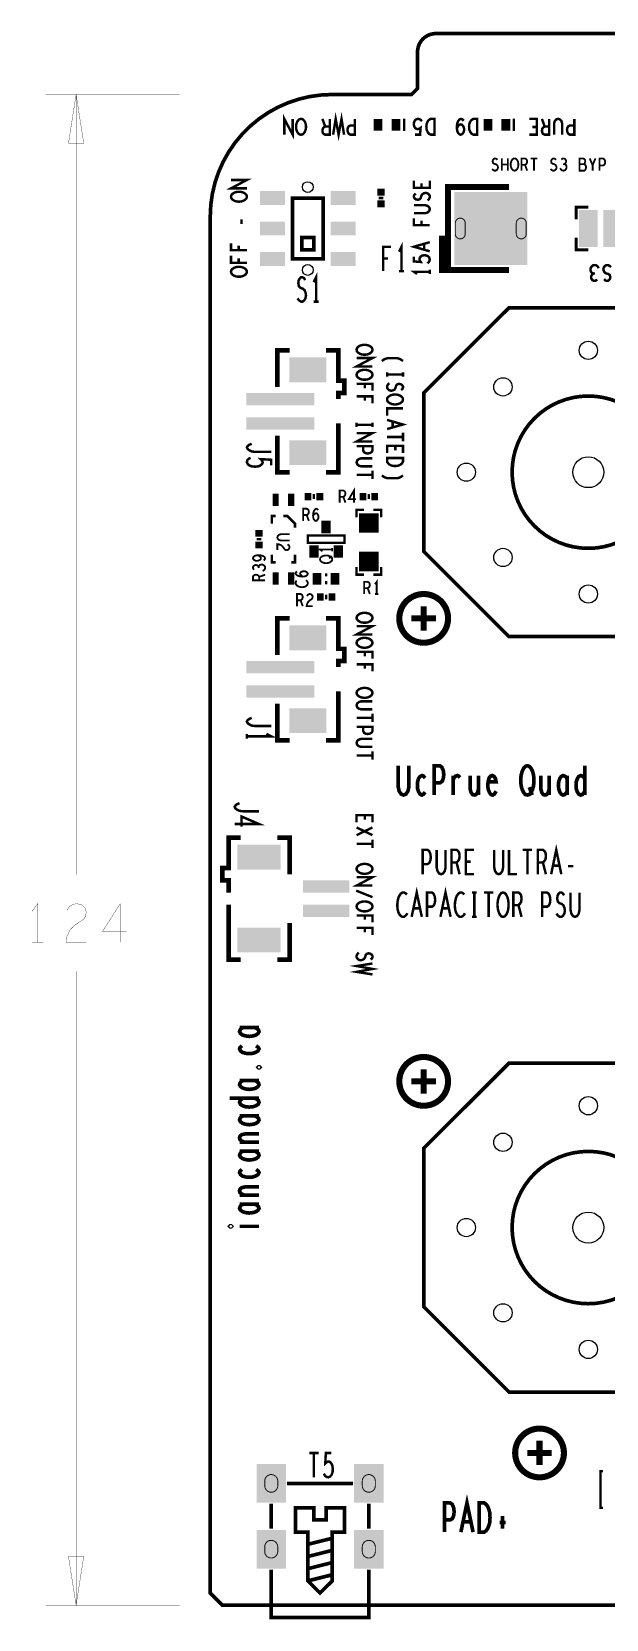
# Model space of a CAD drawing. Extents: x -15 to 124, y -144 to 129.
# Drawn here: x -14.6 to 32.5, y -1.2 to 129.2 of the extents above; entities that cross this region are included whole.
import ezdxf

# ---------------------------------------------------------------- set-up
doc = ezdxf.new("R2010")
doc.units = 0
doc.layers.get('0').update_dxf_attribs({"linetype": 'CONTINUOUS'})
for name, color, linetype in [('BOARD_ART', 7, 'CONTINUOUS'), ('DIMENSION_ART', 5, 'CONTINUOUS'), ('PASTETOP_ART', 6, 'CONTINUOUS'), ('SILK_TOP_ART', 1, 'CONTINUOUS'), ('UCBALANCER-1-4_DRL', 13, 'CONTINUOUS'), ('UCPUREQUAD_ROU', 8, 'CONTINUOUS')]:
    doc.layers.add(name, color=color, linetype=linetype)

# ---------------------------------------------------------------- blocks, each defined once
blk = doc.blocks.new('RECTANGLE_55')
blk.add_solid([(1.778, 1.016), (1.778, -1.016), (-1.778, 1.016), (-1.778, -1.016)])
blk = doc.blocks.new('RECTANGLE_54')
blk.add_solid([(1.2065, 1.5875), (1.2065, -1.5875), (-1.2065, 1.5875), (-1.2065, -1.5875)])
blk = doc.blocks.new('RECTANGLE_41')
blk.add_solid([(1.016, 0.5715), (1.016, -0.5715), (-1.016, 0.5715), (-1.016, -0.5715)])
blk = doc.blocks.new('SQUARE_75')
blk.add_solid([(0.79995, 0.79995), (0.79995, -0.79995), (-0.79995, 0.79995), (-0.79995, -0.79995)])
blk = doc.blocks.new('RECTANGLE_42')
blk.add_solid([(1.905, 0.508), (1.905, -0.508), (-1.905, 0.508), (-1.905, -0.508)])
blk = doc.blocks.new('RECTANGLE_48')
blk.add_solid([(1.524, 1.016), (1.524, -1.016), (-1.524, 1.016), (-1.524, -1.016)])
blk = doc.blocks.new('RECTANGLE_65')
blk.add_solid([(2.794, 0.508), (2.794, -0.508), (-2.794, 0.508), (-2.794, -0.508)])
blk = doc.blocks.new('RECTANGLE_57')
blk.add_solid([(0.762, 1.524), (0.762, -1.524), (-0.762, 1.524), (-0.762, -1.524)])
blk = doc.blocks.new('RECTANGLE_33')
blk.add_solid([(0.254, 0.508), (0.254, -0.508), (-0.254, 0.508), (-0.254, -0.508)])
blk = doc.blocks.new('RECTANGLE_37')
blk.add_solid([(0.381, 0.508), (0.381, -0.508), (-0.381, 0.508), (-0.381, -0.508)])
blk = doc.blocks.new('RECTANGLE_70')
blk.add_solid([(0.3556, 0.4826), (0.3556, -0.4826), (-0.3556, 0.4826), (-0.3556, -0.4826)])
blk = doc.blocks.new('RECTANGLE_73')
blk.add_solid([(0.3048, 0.2794), (0.3048, -0.2794), (-0.3048, 0.2794), (-0.3048, -0.2794)])
blk = doc.blocks.new('RECTANGLE_74')
blk.add_solid([(0.2794, 0.3048), (0.2794, -0.3048), (-0.2794, 0.3048), (-0.2794, -0.3048)])
blk = doc.blocks.new('ROUND_4')
blk.add_circle((0, 0), 0.445)
blk = doc.blocks.new('ROUND_6')
blk.add_circle((0, 0), 0.75)
blk = doc.blocks.new('ROUND_10')
blk.add_circle((0, 0), 1.27)

msp = doc.modelspace()

# ---------------------------------------------------------------- linework, layer by layer
at = {"layer": 'BOARD_ART', "const_width": 0.3}
for points in [[(18.5, 129, 0.4142136), (17, 127.5)], [(10, 124, 0.4142136), (0, 114)]]:
    msp.add_lwpolyline(points, format="xyb", dxfattribs=at)
for points in [[(105.5, 129), (18.5, 129)], [(17, 127.5), (17, 124.5), (16.5, 124), (10, 124)], [(0, 114), (0, 104.25), (0, 99.5)], [(0, 24.75), (0, 28.25), (0, 95.75), (0, 99.5)], [(0, 24.75), (0, 19.75), (0, 1), (1, 0), (123, 0), (124, 1), (124, 19.75), (124, 22.75)]]:
    msp.add_lwpolyline(points, dxfattribs=at)
for points in [[(24.75, 93, 1), (37.25, 93, 1)], [(24.75, 31, 1), (37.25, 31, 1)]]:
    msp.add_lwpolyline(points, format="xyb", close=True, dxfattribs=at)
at = {"layer": 'DIMENSION_ART', "const_width": 0.0254}
for points in [[(-2.5, 124), (-13.5, 124)], [(-10.375, 120), (-11, 124), (-11.625, 120), (-10.375, 120)], [(-11, 59.9687), (-11, 124)], [(-14.1496, 54.4125), (-14.1496, 57.5875), (-14.622, 56.9525)], [(-11.7481, 57.0583), (-11.5118, 57.3758), (-11.2362, 57.5346), (-10.9212, 57.5875), (-10.5276, 57.4817), (-10.2519, 57.2171), (-10.1732, 56.8996), (-10.2126, 56.582), (-10.3701, 56.3175), (-11.1575, 55.7883), (-11.5118, 55.4179), (-11.7481, 54.8886), (-11.8268, 54.4125), (-10.1732, 54.4125)], [(-7.378, 54.4125), (-7.378, 57.5875), (-8.8347, 55.3121), (-6.8661, 55.3121)], [(-14.622, 54.4125), (-13.6772, 54.4125)], [(-11, 52.0313), (-11, 0)], [(-11.625, 4), (-11, 0), (-10.375, 4), (-11.625, 4)], [(-2.5, 0), (-13.5, 0)]]:
    msp.add_lwpolyline(points, dxfattribs=at)
at = {"layer": 'PASTETOP_ART'}
for points in [[(20, 110), (20, 116), (26, 110), (26, 116)], [(20, 116), (20, 116), (26, 116), (20, 116)]]:
    msp.add_solid(points, dxfattribs=at)
at = {"layer": 'SILK_TOP_ART'}
for points, const_width in [([(10.973, 120.7), (10.763, 122), (10.523, 120.7), (10.283, 122), (10.073, 120.7)], 0.2), ([(6.76, 122), (6.76, 120.7), (6.07, 122), (6.07, 120.7)], 0.2), ([(7.442, 122), (7.562, 121.9783), (7.667, 121.8917), (7.757, 121.7617), (7.817, 121.61), (7.847, 121.4367), (7.847, 121.2633), (7.817, 121.09), (7.757, 120.9383), (7.667, 120.8083), (7.562, 120.7217), (7.442, 120.7), (7.322, 120.7217), (7.217, 120.8083), (7.127, 120.9383), (7.067, 121.09), (7.037, 121.2633), (7.037, 121.4367), (7.067, 121.61), (7.127, 121.7617), (7.217, 121.8917), (7.322, 121.9783), (7.442, 122)], 0.2), ([(9.796, 122), (9.796, 120.7), (9.421, 120.7), (9.301, 120.765), (9.226, 120.8517), (9.196, 121.025), (9.226, 121.1983), (9.316, 121.3067), (9.421, 121.3717), (9.796, 121.3717)], 0.2), ([(9.421, 121.3717), (9.196, 122)], 0.2), ([(11.85, 122), (11.85, 120.7), (11.49, 120.7), (11.37, 120.765), (11.28, 120.9167), (11.25, 121.09), (11.28, 121.2633), (11.355, 121.3933), (11.49, 121.4584), (11.85, 121.4584)], 0.2), ([(15.897, 122.008), (15.897, 120.992)], 0.2032), ([(17.353, 121.805), (17.263, 121.9134), (17.158, 121.9783), (17.023, 122), (16.888, 121.9567), (16.783, 121.87), (16.708, 121.7184), (16.693, 121.545), (16.723, 121.3717), (16.798, 121.2633), (16.903, 121.1767), (17.008, 121.155), (17.113, 121.1767), (17.248, 121.2633), (17.203, 120.7), (16.798, 120.7)], 0.2), ([(18.38, 122), (18.38, 120.7), (18.08, 120.7), (17.96, 120.765), (17.87, 120.8517), (17.795, 120.9816), (17.735, 121.1334), (17.72, 121.35), (17.735, 121.5667), (17.795, 121.7184), (17.87, 121.8484), (17.96, 121.935), (18.08, 122), (18.38, 122)], 0.2), ([(20.778, 121.8484), (20.673, 121.9567), (20.553, 122), (20.433, 121.9567), (20.328, 121.8267), (20.253, 121.6317), (20.223, 121.4367), (20.223, 121.1983), (20.253, 121.0033), (20.328, 120.83), (20.418, 120.7433), (20.523, 120.7), (20.643, 120.7433), (20.733, 120.83), (20.793, 120.96), (20.823, 121.1334), (20.793, 121.285), (20.718, 121.4367), (20.628, 121.5234), (20.523, 121.545), (20.403, 121.5017), (20.313, 121.3933), (20.223, 121.1983)], 0.2), ([(21.88, 122), (21.88, 120.7), (21.58, 120.7), (21.46, 120.765), (21.37, 120.8517), (21.295, 120.9816), (21.235, 121.1334), (21.22, 121.35), (21.235, 121.5667), (21.295, 121.7184), (21.37, 121.8484), (21.46, 121.935), (21.58, 122), (21.88, 122)], 0.2), ([(24.897, 122.008), (24.897, 120.992)], 0.2032), ([(26.169, 122), (26.769, 122), (26.769, 120.7), (26.169, 120.7)], 0.2), ([(26.409, 121.3283), (26.769, 121.3283)], 0.2), ([(27.796, 122), (27.796, 120.7), (27.421, 120.7), (27.301, 120.765), (27.226, 120.8517), (27.196, 121.025), (27.226, 121.1983), (27.316, 121.3067), (27.421, 121.3717), (27.796, 121.3717)], 0.2), ([(27.421, 121.3717), (27.196, 122)], 0.2), ([(28.853, 120.7), (28.853, 121.6317), (28.793, 121.8267), (28.673, 121.9567), (28.523, 122), (28.373, 121.9567), (28.253, 121.8267), (28.193, 121.6317), (28.193, 120.7)], 0.2), ([(29.85, 122), (29.85, 120.7), (29.49, 120.7), (29.37, 120.765), (29.28, 120.9167), (29.25, 121.09), (29.28, 121.2633), (29.355, 121.3933), (29.49, 121.4584), (29.85, 121.4584)], 0.2), ([(23.105, 117.8833), (23.1983, 117.8), (23.3033, 117.75), (23.3967, 117.75), (23.49, 117.8), (23.56, 117.8833), (23.595, 118), (23.5717, 118.1166), (23.5133, 118.2167), (23.4083, 118.2833), (23.2683, 118.3167), (23.1867, 118.3833), (23.1517, 118.5), (23.175, 118.6167), (23.2333, 118.7), (23.315, 118.75), (23.3967, 118.75), (23.4783, 118.7167), (23.5483, 118.6333)], 0.15), ([(23.905, 117.75), (23.905, 118.75)], 0.15), ([(24.395, 118.75), (24.395, 117.75)], 0.15), ([(24.95, 117.75), (24.8567, 117.7667), (24.775, 117.8333), (24.705, 117.9333), (24.6583, 118.05), (24.635, 118.1833), (24.635, 118.3167), (24.6583, 118.45), (24.705, 118.5667), (24.775, 118.6667), (24.8567, 118.7333), (24.95, 118.75), (25.0433, 118.7333), (25.125, 118.6667), (25.195, 118.5667), (25.2417, 118.45), (25.265, 118.3167), (25.265, 118.1833), (25.2417, 118.05), (25.195, 117.9333), (25.125, 117.8333), (25.0433, 117.7667), (24.95, 117.75)], 0.15), ([(25.5167, 117.75), (25.5167, 118.75), (25.8083, 118.75), (25.9017, 118.7), (25.96, 118.6333), (25.9833, 118.5), (25.96, 118.3667), (25.89, 118.2833), (25.8083, 118.2333), (25.5167, 118.2333)], 0.15), ([(26.2817, 118.75), (26.8183, 118.75)], 0.15), ([(26.55, 118.75), (26.55, 117.75)], 0.15), ([(27.905, 117.8833), (27.9983, 117.8), (28.1033, 117.75), (28.1967, 117.75), (28.29, 117.8), (28.36, 117.8833), (28.395, 118), (28.3717, 118.1166), (28.3133, 118.2167), (28.2083, 118.2833), (28.0683, 118.3167), (27.9867, 118.3833), (27.9517, 118.5), (27.975, 118.6167), (28.0333, 118.7), (28.115, 118.75), (28.1967, 118.75), (28.2783, 118.7167), (28.3483, 118.6333)], 0.15), ([(29.0317, 118.2833), (29.1017, 118.3333), (29.16, 118.4166), (29.1833, 118.5167), (29.16, 118.6167), (29.1017, 118.7), (28.9967, 118.75), (28.8917, 118.7333), (28.7867, 118.6667)], 0.15), ([(30.6433, 118.2833), (30.69, 118.3333), (30.725, 118.4166), (30.7483, 118.5333), (30.725, 118.6333), (30.6783, 118.7), (30.5967, 118.75), (30.2817, 118.75), (30.2817, 117.75), (30.6667, 117.75), (30.7483, 117.8167), (30.795, 117.9167), (30.8183, 118.0333), (30.795, 118.15), (30.725, 118.25), (30.6433, 118.2833), (30.2817, 118.2833)], 0.15), ([(31.35, 117.75), (31.35, 118.2), (31.1167, 118.75)], 0.15), ([(31.5833, 118.75), (31.35, 118.2)], 0.15), ([(31.9167, 117.75), (31.9167, 118.75), (32.1967, 118.75), (32.29, 118.7), (32.36, 118.5833), (32.3833, 118.45), (32.36, 118.3167), (32.3017, 118.2167), (32.1967, 118.1666), (31.9167, 118.1666)], 0.15), ([(24.395, 118.25), (23.905, 118.25)], 0.15), ([(25.8083, 118.2333), (25.9833, 117.75)], 0.15), ([(28.6933, 117.95), (28.7633, 117.8333), (28.8567, 117.7667), (28.9617, 117.75), (29.055, 117.7667), (29.1483, 117.85), (29.2067, 117.95), (29.2183, 118.05), (29.195, 118.1666), (29.1133, 118.25), (29.0317, 118.2833), (28.9267, 118.2833)], 0.15), ([(3, 116.294), (1.7, 116.294), (3, 116.984), (1.7, 116.984)], 0.2), ([(3, 115.612), (2.9783, 115.492), (2.8917, 115.387), (2.7617, 115.297), (2.61, 115.237), (2.4367, 115.207), (2.2633, 115.207), (2.09, 115.237), (1.9383, 115.297), (1.8083, 115.387), (1.7217, 115.492), (1.7, 115.612), (1.7217, 115.732), (1.8083, 115.837), (1.9383, 115.927), (2.09, 115.987), (2.2633, 116.017), (2.4367, 116.017), (2.61, 115.987), (2.7617, 115.927), (2.8917, 115.837), (2.9783, 115.732), (3, 115.612)], 0.2), ([(18, 116.939), (18, 116.339), (16.7, 116.339), (16.7, 116.939)], 0.2), ([(17.8267, 115.297), (17.935, 115.417), (18, 115.552), (18, 115.672), (17.935, 115.792), (17.8267, 115.882), (17.675, 115.927), (17.5234, 115.897), (17.3933, 115.822), (17.3067, 115.687), (17.2633, 115.507), (17.1767, 115.402), (17.025, 115.357), (16.8733, 115.387), (16.765, 115.462), (16.7, 115.567), (16.7, 115.672), (16.7433, 115.777), (16.8517, 115.867)], 0.2), ([(17.3283, 116.699), (17.3283, 116.339)], 0.2), ([(24.5, 109.6), (19.5, 109.6), (19.5, 116.4), (24.5, 116.4)], 0.5), ([(9.25, 110.5), (9.25, 115.5), (6.75, 115.5), (6.75, 110.5), (9.25, 110.5)], 0.3), ([(13.8, 115.5), (14.2, 115.5)], 0.2032), ([(16.7, 114.255), (17.6317, 114.255), (17.8267, 114.315), (17.9567, 114.435), (18, 114.585), (17.9567, 114.735), (17.8267, 114.855), (17.6317, 114.915), (16.7, 114.915)], 0.2), ([(31, 114.75), (30, 114.75), (30, 113.75)], 0.254), ([(2.5667, 113.363), (2.5667, 113.753)], 0.2), ([(18, 113.273), (16.7, 113.273), (16.7, 113.843)], 0.2), ([(17.3283, 113.633), (17.3283, 113.273)], 0.2), ([(8.5, 111.25), (7.5, 111.25), (7.5, 112.25), (8.5, 112.25), (8.5, 111.25)], 0.3), ([(19.5, 109.6), (19, 109.6), (19, 112.15), (19.5, 112.15)], 0.5), ([(30, 112.25), (30, 111.25), (31, 111.25)], 0.254), ([(3, 111.219), (1.7, 111.219), (1.7, 111.789)], 0.2), ([(3, 110.192), (1.7, 110.192), (1.7, 110.762)], 0.2), ([(2.3283, 111.579), (2.3283, 111.219)], 0.2), ([(14.1833, 109.5), (14.1833, 111.5), (14.8167, 111.5)], 0.2032), ([(15.68, 109.5), (15.68, 111.5), (15.48, 111.1)], 0.2032), ([(18, 111.129), (16.7, 111.504), (18, 111.879)], 0.2), ([(17.805, 110.147), (17.9134, 110.237), (17.9783, 110.342), (18, 110.477), (17.9567, 110.612), (17.87, 110.717), (17.7184, 110.792), (17.545, 110.807), (17.3717, 110.777), (17.2633, 110.702), (17.1767, 110.597), (17.155, 110.492), (17.1767, 110.387), (17.2633, 110.252), (16.7, 110.297), (16.7, 110.702)], 0.2), ([(17.545, 111.744), (17.545, 111.264)], 0.2), ([(3, 109.45), (2.9783, 109.33), (2.8917, 109.225), (2.7617, 109.135), (2.61, 109.075), (2.4367, 109.045), (2.2633, 109.045), (2.09, 109.075), (1.9383, 109.135), (1.8083, 109.225), (1.7217, 109.33), (1.7, 109.45), (1.7217, 109.57), (1.8083, 109.675), (1.9383, 109.765), (2.09, 109.825), (2.2633, 109.855), (2.4367, 109.855), (2.61, 109.825), (2.7617, 109.765), (2.8917, 109.675), (2.9783, 109.57), (3, 109.45)], 0.2), ([(2.3283, 110.552), (2.3283, 110.192)], 0.2), ([(14.5833, 110.5334), (14.1833, 110.5334)], 0.2032), ([(15.48, 109.5), (15.88, 109.5)], 0.2032), ([(18, 109.45), (16.7, 109.45), (16.96, 109.27)], 0.2), ([(18, 109.27), (18, 109.63)], 0.2), ([(31.853, 109.74), (31.763, 109.8917), (31.643, 109.9783), (31.508, 110), (31.388, 109.9783), (31.268, 109.87), (31.193, 109.74), (31.178, 109.61), (31.208, 109.4584), (31.313, 109.35), (31.418, 109.3067), (31.553, 109.3067)], 0.2), ([(32.865, 109.8267), (32.745, 109.935), (32.61, 110), (32.49, 110), (32.37, 109.935), (32.28, 109.8267), (32.235, 109.675), (32.265, 109.5234), (32.34, 109.3933), (32.475, 109.3067), (32.655, 109.2633), (32.76, 109.1767), (32.805, 109.025), (32.775, 108.8733), (32.7, 108.765), (32.595, 108.7), (32.49, 108.7), (32.385, 108.7433), (32.295, 108.8517)], 0.2), ([(7.15, 107.2666), (7.2833, 107.1), (7.4333, 107), (7.5667, 107), (7.7, 107.1), (7.8, 107.2666), (7.85, 107.5), (7.8167, 107.7333), (7.7333, 107.9333), (7.5833, 108.0667), (7.3833, 108.1333), (7.2667, 108.2666), (7.2167, 108.5), (7.25, 108.7333), (7.3333, 108.9), (7.45, 109), (7.5667, 109), (7.6833, 108.9333), (7.7833, 108.7667)], 0.2032), ([(8.68, 107), (8.68, 109), (8.48, 108.6)], 0.2032), ([(31.418, 109.3067), (31.328, 109.2417), (31.253, 109.1334), (31.223, 109.0033), (31.253, 108.8733), (31.328, 108.765), (31.463, 108.7), (31.598, 108.7217), (31.733, 108.8083)], 0.2), ([(8.48, 107), (8.88, 107)], 0.2032), ([(31, 106.5), (37.5, 106.5), (44.5, 99.5), (44.5, 86.5), (37.5, 79.5), (24.5, 79.5), (17.5, 86.5), (17.5, 99.5), (24.5, 106.5), (31, 106.5)], 0.3), ([(6.5, 103), (5.5, 103), (5.5, 100)], 0.381), ([(9.5, 103), (10.5, 103), (10.5, 100.5), (11, 100.5), (11, 99.5), (10.5, 99.5), (10.5, 99)], 0.381), ([(12, 103.05), (12.0217, 103.17), (12.1083, 103.275), (12.2383, 103.365), (12.39, 103.425), (12.5633, 103.455), (12.7367, 103.455), (12.91, 103.425), (13.0617, 103.365), (13.1917, 103.275), (13.2783, 103.17), (13.3, 103.05), (13.2783, 102.93), (13.1917, 102.825), (13.0617, 102.735), (12.91, 102.675), (12.7367, 102.645), (12.5633, 102.645), (12.39, 102.675), (12.2383, 102.735), (12.1083, 102.825), (12.0217, 102.93), (12, 103.05)], 0.2), ([(12, 102.368), (13.3, 102.368), (12, 101.678), (13.3, 101.678)], 0.2), ([(14.0667, 102.125), (14.2833, 102.275), (14.5, 102.35), (15.3666, 102.35), (15.5833, 102.275), (15.8, 102.125)], 0.2), ([(12, 100.996), (12.0217, 101.116), (12.1083, 101.221), (12.2383, 101.311), (12.39, 101.371), (12.5633, 101.401), (12.7367, 101.401), (12.91, 101.371), (13.0617, 101.311), (13.1917, 101.221), (13.2783, 101.116), (13.3, 100.996), (13.2783, 100.876), (13.1917, 100.771), (13.0617, 100.681), (12.91, 100.621), (12.7367, 100.591), (12.5633, 100.591), (12.39, 100.621), (12.2383, 100.681), (12.1083, 100.771), (12.0217, 100.876), (12, 100.996)], 0.2), ([(12, 100.254), (13.3, 100.254), (13.3, 99.684)], 0.2), ([(12.6717, 99.894), (12.6717, 100.254)], 0.2), ([(14.5, 101.203), (14.5, 100.843)], 0.2), ([(15.8, 101.023), (14.5, 101.023)], 0.2), ([(14.6733, 100.311), (14.565, 100.191), (14.5, 100.056), (14.5, 99.936), (14.565, 99.816), (14.6733, 99.726), (14.825, 99.681), (14.9766, 99.711), (15.1067, 99.786), (15.1933, 99.921), (15.2367, 100.101), (15.3233, 100.206), (15.475, 100.251), (15.6267, 100.221), (15.735, 100.146), (15.8, 100.041), (15.8, 99.936), (15.7567, 99.831), (15.6483, 99.741)], 0.2), ([(15.8, 101.203), (15.8, 100.843)], 0.2), ([(12, 99.227), (13.3, 99.227), (13.3, 98.657)], 0.2), ([(12.6717, 98.867), (12.6717, 99.227)], 0.2), ([(14.5, 98.969), (14.5217, 99.089), (14.6083, 99.194), (14.7383, 99.284), (14.89, 99.344), (15.0633, 99.374), (15.2367, 99.374), (15.41, 99.344), (15.5617, 99.284), (15.6917, 99.194), (15.7783, 99.089), (15.8, 98.969), (15.7783, 98.849), (15.6917, 98.744), (15.5617, 98.654), (15.41, 98.594), (15.2367, 98.564), (15.0633, 98.564), (14.89, 98.594), (14.7383, 98.654), (14.6083, 98.744), (14.5217, 98.849), (14.5, 98.969)], 0.2), ([(15.8, 98.242), (14.5, 98.242), (14.5, 97.642)], 0.2), ([(9.5, 93), (10.5, 93), (10.5, 97)], 0.381), ([(12, 97.068), (12, 96.708)], 0.2), ([(13.3, 96.888), (12, 96.888)], 0.2), ([(13.3, 97.068), (13.3, 96.708)], 0.2), ([(14.5, 97.29), (15.8, 96.915), (14.5, 96.54)], 0.2), ([(14.955, 96.675), (14.955, 97.155)], 0.2), ([(3.4, 95.3333), (3.2, 95.25), (3.0667, 95.15), (3, 95.0333), (3.0667, 94.9), (3.2, 94.8), (3.4, 94.7), (3.6666, 94.6667), (5, 94.6667)], 0.2032), ([(5.5, 96), (5.5, 93), (6.5, 93)], 0.381), ([(12, 96.206), (13.3, 96.206), (12, 95.516), (13.3, 95.516)], 0.2), ([(12, 95.134), (13.3, 95.134), (13.3, 94.774), (13.235, 94.654), (13.0833, 94.564), (12.91, 94.534), (12.7367, 94.564), (12.6067, 94.639), (12.5416, 94.774), (12.5416, 95.134)], 0.2), ([(15.8, 95.888), (14.5, 95.888)], 0.2), ([(14.5, 94.561), (14.5, 95.161), (15.8, 95.161), (15.8, 94.561)], 0.2), ([(15.1717, 94.801), (15.1717, 95.161)], 0.2), ([(15.8, 96.233), (15.8, 95.543)], 0.2), ([(3.2999, 94.1867), (3.1333, 94.0867), (3.0333, 93.97), (3, 93.82), (3.0667, 93.67), (3.2, 93.5533), (3.4333, 93.47), (3.7, 93.4533), (3.9666, 93.4867), (4.1333, 93.57), (4.2666, 93.6867), (4.3, 93.8033), (4.2666, 93.92), (4.1333, 94.07), (5, 94.02), (5, 93.57)], 0.2032), ([(13.3, 94.137), (12.3683, 94.137), (12.1733, 94.077), (12.0433, 93.957), (12, 93.807), (12.0433, 93.657), (12.1733, 93.537), (12.3683, 93.477), (13.3, 93.477)], 0.2), ([(14.5, 94.164), (15.8, 94.164), (15.8, 93.864), (15.735, 93.744), (15.6483, 93.654), (15.5184, 93.579), (15.3666, 93.519), (15.15, 93.504), (14.9333, 93.519), (14.7816, 93.579), (14.6516, 93.654), (14.565, 93.744), (14.5, 93.864), (14.5, 94.164)], 0.2), ([(13.3, 92.78), (12, 92.78)], 0.2), ([(13.3, 93.125), (13.3, 92.435)], 0.2), ([(14.0667, 92.732), (14.2833, 92.582), (14.5, 92.507), (15.3666, 92.507), (15.5833, 92.582), (15.8, 92.732)], 0.2), ([(8.5, 90.8), (8.5, 91.2)], 0.2032), ([(10.6167, 90.5), (10.6167, 91.5), (10.9083, 91.5), (11.0017, 91.45), (11.06, 91.3833), (11.0833, 91.25), (11.06, 91.1167), (10.99, 91.0333), (10.9083, 90.9833), (10.6167, 90.9833)], 0.15), ([(11.79, 90.5), (11.79, 91.5), (11.3583, 90.7833), (11.9417, 90.7833)], 0.15), ([(13, 91.2), (13, 90.8)], 0.2032), ([(7.6167, 89), (7.6167, 90), (7.9083, 90), (8.0017, 89.95), (8.06, 89.8833), (8.0833, 89.75), (8.06, 89.6167), (7.99, 89.5333), (7.9083, 89.4833), (7.6167, 89.4833)], 0.15), ([(8.4283, 89.4166), (8.51, 89.5333), (8.58, 89.6), (8.6733, 89.6333), (8.755, 89.6), (8.8133, 89.5333), (8.86, 89.4333), (8.8717, 89.3167), (8.86, 89.2167), (8.8133, 89.1166), (8.7433, 89.0333), (8.6617, 89), (8.5683, 89.0333), (8.4867, 89.1333), (8.44, 89.2833), (8.4283, 89.45), (8.4517, 89.6666), (8.4867, 89.7833), (8.545, 89.9), (8.6267, 89.9833), (8.7083, 90), (8.79, 89.9667), (8.8483, 89.8833)], 0.15), ([(10.9083, 90.9833), (11.0833, 90.5)], 0.15), ([(11.984, 89.282), (11.984, 89.917), (12.619, 89.917)], 0.2032), ([(13.381, 89.917), (14.016, 89.917), (14.016, 89.282)], 0.2032), ([(5.0475, 88.77), (5.0475, 89.405), (5.365, 89.405)], 0.2032), ([(6, 89.405), (6.3175, 89.405), (6.9525, 88.77), (6.9525, 88.4525)], 0.2032), ([(7.9083, 89.4833), (8.0833, 89)], 0.15), ([(3.8, 87.5), (4.2, 87.5)], 0.2032), ([(6.5, 87.9067), (5.7833, 87.9067), (5.6333, 87.86), (5.5333, 87.7667), (5.5, 87.65), (5.5333, 87.5333), (5.6333, 87.44), (5.7833, 87.3933), (6.5, 87.3933)], 0.15), ([(8, 87.2), (11, 87.2), (11, 87.8), (8, 87.8), (8, 87.2)], 0.2), ([(4.3834, 85.7517), (4.4667, 85.8333), (4.5, 85.9267), (4.4667, 86.02), (4.3667, 86.1017), (4.2167, 86.16), (4.0667, 86.1833), (3.8833, 86.1833), (3.7333, 86.16), (3.6, 86.1017), (3.5333, 86.0317), (3.5, 85.95), (3.5333, 85.8567), (3.6, 85.7867), (3.7, 85.74), (3.8334, 85.7167), (3.95, 85.74), (4.0667, 85.7983), (4.1334, 85.8683), (4.15, 85.95), (4.1167, 86.0433), (4.0333, 86.1133), (3.8833, 86.1833)], 0.15), ([(5.365, 85.595), (5.0475, 85.595), (5.0475, 86.23)], 0.2032), ([(6.3333, 87.0717), (6.4333, 87.0017), (6.4833, 86.92), (6.5, 86.8267), (6.4667, 86.71), (6.3833, 86.6283), (6.2833, 86.605), (6.1833, 86.6167), (6.1, 86.6633), (5.9333, 86.8967), (5.8167, 87.0017), (5.65, 87.0717), (5.5, 87.095), (5.5, 86.605)], 0.15), ([(6.9525, 86.23), (6.9525, 85.595), (6.635, 85.595)], 0.2032), ([(10, 86.65), (9, 86.65), (9.2, 86.51)], 0.15), ([(10, 85.85), (9.9833, 85.7567), (9.9167, 85.675), (9.8167, 85.605), (9.7, 85.5583), (9.5667, 85.535), (9.4333, 85.535), (9.3, 85.5583), (9.1833, 85.605), (9.0833, 85.675), (9.0167, 85.7567), (9, 85.85), (9.0167, 85.9433), (9.0833, 86.025), (9.1833, 86.095), (9.3, 86.1417), (9.4333, 86.165), (9.5667, 86.165), (9.7, 86.1417), (9.8167, 86.095), (9.9167, 86.025), (9.9833, 85.9433), (10, 85.85)], 0.15), ([(9.7333, 85.9433), (10, 86.0833)], 0.15), ([(10, 86.51), (10, 86.79)], 0.15), ([(3.9667, 85.2317), (3.9167, 85.3017), (3.8334, 85.36), (3.7333, 85.3833), (3.6333, 85.36), (3.55, 85.3017), (3.5, 85.1967), (3.5167, 85.0917), (3.5833, 84.9867)], 0.15), ([(4.3, 84.8933), (4.4167, 84.9633), (4.4833, 85.0567), (4.5, 85.1617), (4.4833, 85.255), (4.4, 85.3483), (4.3, 85.4067), (4.2, 85.4183), (4.0834, 85.395), (4, 85.3133), (3.9667, 85.2317), (3.9667, 85.1267)], 0.15), ([(7.5834, 84.4283), (7.4667, 84.51), (7.4, 84.58), (7.3667, 84.6733), (7.4, 84.755), (7.4667, 84.8133), (7.5667, 84.86), (7.6833, 84.8717), (7.7833, 84.86), (7.8834, 84.8133), (7.9667, 84.7433), (8, 84.6617), (7.9667, 84.5683), (7.8667, 84.4867), (7.7167, 84.44), (7.55, 84.4283), (7.3334, 84.4517), (7.2167, 84.4867), (7.1, 84.545), (7.0167, 84.6267), (7, 84.7083), (7.0333, 84.79), (7.1167, 84.8483)], 0.15), ([(9.5, 84.6945), (9.5, 84.4405)], 0.2032), ([(12.619, 84.583), (11.984, 84.583), (11.984, 85.218)], 0.2032), ([(14.016, 85.218), (14.016, 84.583), (13.381, 84.583)], 0.2032), ([(4.5, 84.1167), (3.5, 84.1167), (3.5, 84.4083), (3.55, 84.5017), (3.6167, 84.56), (3.75, 84.5833), (3.8833, 84.56), (3.9667, 84.49), (4.0167, 84.4083), (4.0167, 84.1167)], 0.15), ([(4.0167, 84.4083), (4.5, 84.5833)], 0.15), ([(7.0833, 84.1067), (7.0333, 84.0367), (7, 83.955), (7, 83.8617), (7.05, 83.7567), (7.1333, 83.675), (7.2333, 83.6167), (7.4, 83.57), (7.55, 83.5583), (7.7, 83.5817), (7.8, 83.6167), (7.9, 83.6867), (7.9667, 83.7683), (8, 83.85), (8, 83.9317), (7.9667, 84.0133), (7.9167, 84.0833), (7.85, 84.1417)], 0.15), ([(9.5, 84.0595), (9.5, 83.8055)], 0.2032), ([(12.6167, 83), (12.6167, 84), (12.9083, 84), (13.0017, 83.95), (13.06, 83.8833), (13.0833, 83.75), (13.06, 83.6167), (12.99, 83.5333), (12.9083, 83.4833), (12.6167, 83.4833)], 0.15), ([(12.9083, 83.4833), (13.0833, 83)], 0.15), ([(13.65, 83), (13.65, 84), (13.51, 83.8)], 0.15), ([(7.1167, 82), (7.1167, 83), (7.4083, 83), (7.5017, 82.95), (7.56, 82.8833), (7.5833, 82.75), (7.56, 82.6167), (7.49, 82.5333), (7.4083, 82.4833), (7.1167, 82.4833)], 0.15), ([(7.4083, 82.4833), (7.5833, 82)], 0.15), ([(7.9283, 82.8333), (7.9983, 82.9333), (8.08, 82.9833), (8.1733, 83), (8.29, 82.9667), (8.3717, 82.8833), (8.395, 82.7833), (8.3833, 82.6833), (8.3367, 82.6), (8.1033, 82.4333), (7.9983, 82.3167), (7.9283, 82.15), (7.905, 82), (8.395, 82)], 0.15), ([(9.5, 82.55), (9.5, 82.95)], 0.2032), ([(13.51, 83), (13.79, 83)], 0.15), ([(17.5, 82), (17.5, 80)], 0.5), ([(6.5, 81), (5.5, 81), (5.5, 78)], 0.381), ([(9.5, 81), (10.5, 81), (10.5, 78.5), (11, 78.5), (11, 77.5), (10.5, 77.5), (10.5, 77)], 0.381), ([(12, 81.05), (12.0217, 81.17), (12.1083, 81.275), (12.2383, 81.365), (12.39, 81.425), (12.5633, 81.455), (12.7367, 81.455), (12.91, 81.425), (13.0617, 81.365), (13.1917, 81.275), (13.2783, 81.17), (13.3, 81.05), (13.2783, 80.93), (13.1917, 80.825), (13.0617, 80.735), (12.91, 80.675), (12.7367, 80.645), (12.5633, 80.645), (12.39, 80.675), (12.2383, 80.735), (12.1083, 80.825), (12.0217, 80.93), (12, 81.05)], 0.2), ([(16.5, 81), (18.5, 81)], 0.5), ([(12, 80.368), (13.3, 80.368), (12, 79.678), (13.3, 79.678)], 0.2), ([(12, 78.996), (12.0217, 79.116), (12.1083, 79.221), (12.2383, 79.311), (12.39, 79.371), (12.5633, 79.401), (12.7367, 79.401), (12.91, 79.371), (13.0617, 79.311), (13.1917, 79.221), (13.2783, 79.116), (13.3, 78.996), (13.2783, 78.876), (13.1917, 78.771), (13.0617, 78.681), (12.91, 78.621), (12.7367, 78.591), (12.5633, 78.591), (12.39, 78.621), (12.2383, 78.681), (12.1083, 78.771), (12.0217, 78.876), (12, 78.996)], 0.2), ([(12, 78.254), (13.3, 78.254), (13.3, 77.684)], 0.2), ([(12.6717, 77.894), (12.6717, 78.254)], 0.2), ([(12, 77.227), (13.3, 77.227), (13.3, 76.657)], 0.2), ([(12.6717, 76.867), (12.6717, 77.227)], 0.2), ([(9.5, 71), (10.5, 71), (10.5, 75)], 0.381), ([(13.3, 74.191), (12.3683, 74.191), (12.1733, 74.131), (12.0433, 74.011), (12, 73.861), (12.0433, 73.711), (12.1733, 73.591), (12.3683, 73.531), (13.3, 73.531)], 0.2), ([(12, 74.888), (12.0217, 75.008), (12.1083, 75.113), (12.2383, 75.203), (12.39, 75.263), (12.5633, 75.293), (12.7367, 75.293), (12.91, 75.263), (13.0617, 75.203), (13.1917, 75.113), (13.2783, 75.008), (13.3, 74.888), (13.2783, 74.768), (13.1917, 74.663), (13.0617, 74.573), (12.91, 74.513), (12.7367, 74.483), (12.5633, 74.483), (12.39, 74.513), (12.2383, 74.573), (12.1083, 74.663), (12.0217, 74.768), (12, 74.888)], 0.2), ([(5.5, 74), (5.5, 71), (6.5, 71)], 0.381), ([(13.3, 73.179), (13.3, 72.489)], 0.2), ([(3.4, 72.8333), (3.2, 72.75), (3.0667, 72.65), (3, 72.5333), (3.0667, 72.4), (3.2, 72.3), (3.4, 72.2), (3.6666, 72.1667), (5, 72.1667)], 0.2032), ([(13.3, 72.834), (12, 72.834)], 0.2), ([(12, 72.107), (13.3, 72.107), (13.3, 71.747), (13.235, 71.627), (13.0833, 71.537), (12.91, 71.507), (12.7367, 71.537), (12.6067, 71.612), (12.5416, 71.747), (12.5416, 72.107)], 0.2), ([(3, 71.32), (5, 71.32), (4.6, 71.52)], 0.2032), ([(3, 71.52), (3, 71.12)], 0.2032), ([(13.3, 71.11), (12.3683, 71.11), (12.1733, 71.05), (12.0433, 70.93), (12, 70.78), (12.0433, 70.63), (12.1733, 70.51), (12.3683, 70.45), (13.3, 70.45)], 0.2), ([(13.3, 69.753), (12, 69.753)], 0.2), ([(13.3, 70.098), (13.3, 69.408)], 0.2), ([(15.41, 68.9), (15.41, 67.18), (15.49, 66.8199), (15.65, 66.58), (15.85, 66.5), (16.05, 66.58), (16.21, 66.8199), (16.29, 67.18), (16.29, 68.9)], 0.3), ([(17.62, 67.9), (17.48, 68.06), (17.36, 68.1), (17.2, 68.02), (17.08, 67.86), (17, 67.58), (16.98, 67.3), (17, 67.02), (17.08, 66.7799), (17.2, 66.58), (17.36, 66.5), (17.5, 66.58), (17.62, 66.7399)], 0.3), ([(18.35, 66.5), (18.35, 68.9), (18.83, 68.9), (18.99, 68.78), (19.11, 68.5), (19.15, 68.18), (19.11, 67.86), (19.01, 67.62), (18.83, 67.4999), (18.35, 67.4999)], 0.3), ([(19.92, 67.78), (20.02, 67.94), (20.12, 68.06), (20.26, 68.1), (20.36, 68.06), (20.48, 67.94)], 0.3), ([(19.92, 66.5), (19.92, 68.1)], 0.3), ([(21.31, 68.1), (21.31, 66.98), (21.39, 66.7), (21.51, 66.54), (21.65, 66.5), (21.79, 66.54), (21.91, 66.7), (21.99, 66.98)], 0.3), ([(21.99, 66.5), (21.99, 68.1)], 0.3), ([(22.8, 67.58), (23.44, 67.58), (23.38, 67.86), (23.28, 68.02), (23.14, 68.1), (23, 68.06), (22.88, 67.94), (22.8, 67.66), (22.76, 67.4199), (22.76, 67.18), (22.8, 66.94), (22.9, 66.7), (23.02, 66.54), (23.16, 66.5), (23.3, 66.58), (23.44, 66.8199)], 0.3), ([(26, 66.5), (25.84, 66.54), (25.7, 66.7), (25.58, 66.94), (25.5, 67.22), (25.46, 67.54), (25.46, 67.86), (25.5, 68.18), (25.58, 68.46), (25.7, 68.7), (25.84, 68.86), (26, 68.9), (26.16, 68.86), (26.3, 68.7), (26.42, 68.46), (26.5, 68.18), (26.54, 67.86), (26.54, 67.54), (26.5, 67.22), (26.42, 66.94), (26.3, 66.7), (26.16, 66.54), (26, 66.5)], 0.3), ([(27.11, 68.1), (27.11, 66.98), (27.19, 66.7), (27.31, 66.54), (27.45, 66.5), (27.59, 66.54), (27.71, 66.7), (27.79, 66.98)], 0.3), ([(27.79, 66.5), (27.79, 68.1)], 0.3), ([(29.26, 67.82), (29.18, 67.98), (29.06, 68.06), (28.92, 68.1), (28.78, 68.02), (28.66, 67.86), (28.58, 67.62), (28.54, 67.3), (28.58, 66.98), (28.66, 66.7399), (28.78, 66.58), (28.92, 66.5), (29.06, 66.54), (29.18, 66.66), (29.26, 66.8199)], 0.3), ([(29.26, 66.5), (29.26, 68.1)], 0.3), ([(30.71, 66.8599), (30.63, 66.66), (30.51, 66.54), (30.37, 66.5), (30.21, 66.58), (30.09, 66.7799), (30.01, 67.02), (29.99, 67.3), (30.01, 67.58), (30.09, 67.82), (30.21, 68.02), (30.37, 68.1), (30.51, 68.06), (30.61, 67.98), (30.71, 67.82)], 0.3), ([(30.71, 68.9), (30.71, 66.5)], 0.3), ([(26.16, 67.14), (26.4, 66.5)], 0.3), ([(2.4, 65.8333), (2.2, 65.75), (2.0667, 65.65), (2, 65.5333), (2.0667, 65.4), (2.2, 65.3), (2.4, 65.2), (2.6666, 65.1667), (4, 65.1667)], 0.2032), ([(2, 64.12), (4, 64.12), (2.5667, 64.7367), (2.5667, 63.9033)], 0.2032), ([(12, 64.25), (12, 64.85), (13.3, 64.85), (13.3, 64.25)], 0.2), ([(12, 63.838), (13.3, 63.208)], 0.2), ([(13.3, 63.838), (12, 63.208)], 0.2), ([(12.6717, 64.49), (12.6717, 64.85)], 0.2), ([(2.5, 63), (1.5, 63), (1.5, 60.5), (1, 60.5), (1, 59.5), (1.5, 59.5), (1.5, 58.5)], 0.381), ([(6.5, 60), (6.5, 63), (5.5, 63)], 0.381), ([(13.3, 62.496), (12, 62.496)], 0.2), ([(13.3, 62.841), (13.3, 62.151)], 0.2), ([(17.4167, 60), (17.4167, 62), (17.8167, 62), (17.95, 61.9), (18.05, 61.6667), (18.0833, 61.4), (18.05, 61.1333), (17.9667, 60.9333), (17.8167, 60.8333), (17.4167, 60.8333)], 0.2032), ([(18.5633, 62), (18.5633, 60.5667), (18.63, 60.2666), (18.7633, 60.0667), (18.93, 60), (19.0967, 60.0667), (19.23, 60.2666), (19.2967, 60.5667), (19.2967, 62)], 0.2032), ([(19.7767, 60), (19.7767, 62), (20.1933, 62), (20.3267, 61.9), (20.41, 61.7667), (20.4433, 61.5), (20.41, 61.2333), (20.31, 61.0667), (20.1933, 60.9666), (19.7767, 60.9666)], 0.2032), ([(21.6233, 60), (20.9567, 60), (20.9567, 62), (21.6233, 62)], 0.2032), ([(23.2833, 62), (23.2833, 60.5667), (23.35, 60.2666), (23.4833, 60.0667), (23.65, 60), (23.8167, 60.0667), (23.95, 60.2666), (24.0167, 60.5667), (24.0167, 62)], 0.2032), ([(24.4967, 62), (24.4967, 60), (25.1633, 60)], 0.2032), ([(25.6267, 62), (26.3933, 62)], 0.2032), ([(26.01, 62), (26.01, 60)], 0.2032), ([(26.8567, 60), (26.8567, 62), (27.2733, 62), (27.4067, 61.9), (27.49, 61.7667), (27.5233, 61.5), (27.49, 61.2333), (27.39, 61.0667), (27.2733, 60.9666), (26.8567, 60.9666)], 0.2032), ([(27.9533, 60), (28.37, 62), (28.7867, 60)], 0.2032), ([(12, 60.442), (12.0217, 60.562), (12.1083, 60.667), (12.2383, 60.757), (12.39, 60.817), (12.5633, 60.847), (12.7367, 60.847), (12.91, 60.817), (13.0617, 60.757), (13.1917, 60.667), (13.2783, 60.562), (13.3, 60.442), (13.2783, 60.322), (13.1917, 60.217), (13.0617, 60.127), (12.91, 60.067), (12.7367, 60.037), (12.5633, 60.037), (12.39, 60.067), (12.2383, 60.127), (12.1083, 60.217), (12.0217, 60.322), (12, 60.442)], 0.2), ([(20.1933, 60.9666), (20.4433, 60)], 0.2032), ([(21.3567, 61.0334), (20.9567, 61.0334)], 0.2032), ([(27.2733, 60.9666), (27.5233, 60)], 0.2032), ([(28.6367, 60.7), (28.1033, 60.7)], 0.2032), ([(29.3333, 60.6666), (29.7667, 60.6666)], 0.2032), ([(12, 59.76), (13.3, 59.76), (12, 59.07), (13.3, 59.07)], 0.2), ([(11.9567, 58.658), (13.3, 58.118)], 0.2), ([(16.5133, 56.5), (16.93, 58.5), (17.3467, 56.5)], 0.2032), ([(18.8733, 56.5), (19.29, 58.5), (19.7067, 56.5)], 0.2032), ([(2.5, 53), (1.5, 53), (1.5, 57.5)], 0.381), ([(12, 57.361), (12.0217, 57.481), (12.1083, 57.586), (12.2383, 57.676), (12.39, 57.736), (12.5633, 57.766), (12.7367, 57.766), (12.91, 57.736), (13.0617, 57.676), (13.1917, 57.586), (13.2783, 57.481), (13.3, 57.361), (13.2783, 57.241), (13.1917, 57.136), (13.0617, 57.046), (12.91, 56.986), (12.7367, 56.956), (12.5633, 56.956), (12.39, 56.986), (12.2383, 57.046), (12.1083, 57.136), (12.0217, 57.241), (12, 57.361)], 0.2), ([(16.1167, 58.3333), (16.0167, 58.4333), (15.9, 58.5), (15.7667, 58.5), (15.6166, 58.4), (15.5, 58.2333), (15.4167, 58.0333), (15.35, 57.7), (15.3333, 57.4), (15.3667, 57.1), (15.4167, 56.9), (15.5167, 56.7), (15.6333, 56.5667), (15.75, 56.5), (15.8667, 56.5), (15.9833, 56.5667), (16.0833, 56.6666), (16.1667, 56.7999)], 0.2032), ([(17.7767, 56.5), (17.7767, 58.5), (18.1767, 58.5), (18.31, 58.4), (18.41, 58.1667), (18.4433, 57.9), (18.41, 57.6333), (18.3267, 57.4333), (18.1767, 57.3333), (17.7767, 57.3333)], 0.2032), ([(20.8367, 58.3333), (20.7367, 58.4333), (20.62, 58.5), (20.4867, 58.5), (20.3366, 58.4), (20.22, 58.2333), (20.1367, 58.0333), (20.07, 57.7), (20.0533, 57.4), (20.0867, 57.1), (20.1367, 56.9), (20.2367, 56.7), (20.3533, 56.5667), (20.47, 56.5), (20.5867, 56.5), (20.7033, 56.5667), (20.8033, 56.6666), (20.8867, 56.7999)], 0.2032), ([(21.45, 58.5), (21.85, 58.5)], 0.2032), ([(21.65, 58.5), (21.65, 56.5)], 0.2032), ([(22.4467, 58.5), (23.2133, 58.5)], 0.2032), ([(22.83, 58.5), (22.83, 56.5)], 0.2032), ([(24.01, 56.5), (23.8766, 56.5333), (23.76, 56.6666), (23.66, 56.8666), (23.5933, 57.1), (23.56, 57.3667), (23.56, 57.6333), (23.5933, 57.9), (23.66, 58.1334), (23.76, 58.3333), (23.8766, 58.4667), (24.01, 58.5), (24.1433, 58.4667), (24.26, 58.3333), (24.36, 58.1334), (24.4267, 57.9), (24.46, 57.6333), (24.46, 57.3667), (24.4267, 57.1), (24.36, 56.8666), (24.26, 56.6666), (24.1433, 56.5333), (24.01, 56.5)], 0.2032), ([(24.8567, 56.5), (24.8567, 58.5), (25.2733, 58.5), (25.4067, 58.4), (25.49, 58.2667), (25.5233, 58), (25.49, 57.7333), (25.39, 57.5667), (25.2733, 57.4666), (24.8567, 57.4666)], 0.2032), ([(25.2733, 57.4666), (25.5233, 56.5)], 0.2032), ([(27.2167, 56.5), (27.2167, 58.5), (27.6167, 58.5), (27.75, 58.4), (27.85, 58.1667), (27.8833, 57.9), (27.85, 57.6333), (27.7667, 57.4333), (27.6167, 57.3333), (27.2167, 57.3333)], 0.2032), ([(28.38, 56.7666), (28.5133, 56.6), (28.6633, 56.5), (28.7967, 56.5), (28.93, 56.6), (29.03, 56.7666), (29.08, 57), (29.0467, 57.2333), (28.9633, 57.4333), (28.8133, 57.5667), (28.6133, 57.6333), (28.4967, 57.7666), (28.4467, 58), (28.48, 58.2333), (28.5633, 58.4), (28.68, 58.5), (28.7967, 58.5), (28.9133, 58.4333), (29.0133, 58.2667)], 0.2032), ([(29.5433, 58.5), (29.5433, 57.0667), (29.61, 56.7666), (29.7433, 56.5667), (29.91, 56.5), (30.0767, 56.5667), (30.21, 56.7666), (30.2767, 57.0667), (30.2767, 58.5)], 0.2032), ([(5.5, 53), (6.5, 53), (6.5, 56)], 0.381), ([(12, 56.619), (13.3, 56.619), (13.3, 56.049)], 0.2), ([(12.6717, 56.259), (12.6717, 56.619)], 0.2), ([(17.1967, 57.2), (16.6633, 57.2)], 0.2032), ([(19.5567, 57.2), (19.0233, 57.2)], 0.2032), ([(21.45, 56.5), (21.85, 56.5)], 0.2032), ([(12, 55.592), (13.3, 55.592), (13.3, 55.022)], 0.2), ([(12.6717, 55.232), (12.6717, 55.592)], 0.2), ([(12.1733, 53.568), (12.065, 53.448), (12, 53.313), (12, 53.193), (12.065, 53.073), (12.1733, 52.983), (12.325, 52.938), (12.4766, 52.968), (12.6067, 53.043), (12.6933, 53.178), (12.7367, 53.358), (12.8233, 53.463), (12.975, 53.508), (13.1267, 53.478), (13.235, 53.403), (13.3, 53.298), (13.3, 53.193), (13.2567, 53.088), (13.1483, 52.998)], 0.2), ([(13.3, 52.676), (12, 52.466), (13.3, 52.226), (12, 51.986), (13.3, 51.776)], 0.2), ([(2.68, 47.41), (2.52, 47.33), (2.44, 47.21), (2.4, 47.07), (2.48, 46.93), (2.64, 46.81), (2.88, 46.73), (3.2, 46.69), (3.52, 46.73), (3.7601, 46.81), (3.92, 46.93), (4, 47.07), (3.96, 47.21), (3.84, 47.33), (3.6801, 47.41)], 0.3), ([(4, 47.41), (2.4, 47.41)], 0.3), ([(2.6, 45.92), (2.44, 45.78), (2.4, 45.66), (2.48, 45.5), (2.64, 45.38), (2.92, 45.3), (3.2, 45.28), (3.48, 45.3), (3.7201, 45.38), (3.92, 45.5), (4, 45.66), (3.92, 45.8), (3.7601, 45.92)], 0.3), ([(4.08, 44.15), (4.04, 44.11), (3.96, 44.11), (3.92, 44.15), (3.96, 44.19), (4.04, 44.19), (4.08, 44.15)], 0.3), ([(31, 44.5), (37.5, 44.5), (44.5, 37.5), (44.5, 24.5), (37.5, 17.5), (24.5, 17.5), (17.5, 24.5), (17.5, 37.5), (24.5, 44.5), (31, 44.5)], 0.3), ([(2.68, 43.06), (2.52, 42.98), (2.44, 42.86), (2.4, 42.72), (2.48, 42.58), (2.64, 42.46), (2.88, 42.38), (3.2, 42.34), (3.52, 42.38), (3.7601, 42.46), (3.92, 42.58), (4, 42.72), (3.96, 42.86), (3.84, 42.98), (3.6801, 43.06)], 0.3), ([(4, 43.06), (2.4, 43.06)], 0.3), ([(16.5, 43), (18.5, 43)], 0.5), ([(17.5, 44), (17.5, 42)], 0.5), ([(1.6, 41.61), (4, 41.61)], 0.3), ([(3.6401, 41.61), (3.84, 41.53), (3.96, 41.41), (4, 41.27), (3.92, 41.11), (3.7201, 40.99), (3.48, 40.91), (3.2, 40.89), (2.92, 40.91), (2.68, 40.99), (2.48, 41.11), (2.4, 41.27), (2.44, 41.41), (2.52, 41.51), (2.68, 41.61)], 0.3), ([(2.68, 40.16), (2.52, 40.08), (2.44, 39.96), (2.4, 39.82), (2.48, 39.68), (2.64, 39.56), (2.88, 39.48), (3.2, 39.44), (3.52, 39.48), (3.7601, 39.56), (3.92, 39.68), (4, 39.82), (3.96, 39.96), (3.84, 40.08), (3.6801, 40.16)], 0.3), ([(4, 40.16), (2.4, 40.16)], 0.3), ([(2.8, 38.01), (2.6, 38.09), (2.44, 38.21), (2.4, 38.37), (2.44, 38.51), (2.6, 38.63), (2.88, 38.69), (4, 38.69)], 0.3), ([(4, 38.01), (2.4, 38.01)], 0.3), ([(2.68, 37.26), (2.52, 37.18), (2.44, 37.06), (2.4, 36.92), (2.48, 36.78), (2.64, 36.66), (2.88, 36.58), (3.2, 36.54), (3.52, 36.58), (3.7601, 36.66), (3.92, 36.78), (4, 36.92), (3.96, 37.06), (3.84, 37.18), (3.6801, 37.26)], 0.3), ([(4, 37.26), (2.4, 37.26)], 0.3), ([(2.6, 35.77), (2.44, 35.63), (2.4, 35.51), (2.48, 35.35), (2.64, 35.23), (2.92, 35.15), (3.2, 35.13), (3.48, 35.15), (3.7201, 35.23), (3.92, 35.35), (4, 35.51), (3.92, 35.65), (3.7601, 35.77)], 0.3), ([(2.8, 33.66), (2.6, 33.74), (2.44, 33.86), (2.4, 34.02), (2.44, 34.16), (2.6, 34.28), (2.88, 34.34), (4, 34.34)], 0.3), ([(2.68, 32.91), (2.52, 32.83), (2.44, 32.71), (2.4, 32.57), (2.48, 32.43), (2.64, 32.31), (2.88, 32.23), (3.2, 32.19), (3.52, 32.23), (3.7601, 32.31), (3.92, 32.43), (4, 32.57), (3.96, 32.71), (3.84, 32.83), (3.6801, 32.91)], 0.3), ([(4, 33.66), (2.4, 33.66)], 0.3), ([(4, 32.91), (2.4, 32.91)], 0.3), ([(1.76, 31.1), (1.72, 31.06), (1.64, 31.06), (1.6, 31.1), (1.64, 31.14), (1.72, 31.14), (1.76, 31.1)], 0.3), ([(2.4, 31.1), (4, 31.1)], 0.3), ([(27, 13.5), (27, 11.5)], 0.5), ([(8.1167, 12.5), (8.8833, 12.5)], 0.2032), ([(8.5, 12.5), (8.5, 10.5)], 0.2032), ([(9.3133, 10.7999), (9.4133, 10.6333), (9.53, 10.5333), (9.68, 10.5), (9.83, 10.5667), (9.9467, 10.7), (10.03, 10.9333), (10.0467, 11.2), (10.0133, 11.4666), (9.93, 11.6333), (9.8133, 11.7666), (9.6967, 11.8), (9.58, 11.7666), (9.43, 11.6333), (9.48, 12.5), (9.93, 12.5)], 0.2032), ([(26, 12.5), (28, 12.5)], 0.5), ([(32.2, 8), (32, 8), (32, 11), (32.2, 11)], 0.2), ([(9, 10), (6.2929, 10)], 0.3), ([(11.7071, 10), (9, 10)], 0.3), ([(20.55, 6), (21.05, 8.4), (21.55, 6)], 0.3), ([(5, 8.3261), (5, 6.2739)], 0.3), ([(9, 6.9999), (8.5, 7), (8.5, 8), (6.9999, 8), (7, 6), (8, 6), (7.9999, 2), (8.9999, 1), (10, 2.0001), (10, 6), (11, 6), (11.0001, 8), (9.5, 8), (9.5, 7), (9, 6.9999)], 0.3), ([(13, 6.2739), (13, 8.3261)], 0.3), ([(19.2, 6), (19.2, 8.4), (19.68, 8.4), (19.84, 8.28), (19.96, 8), (20, 7.68), (19.96, 7.36), (19.86, 7.12), (19.68, 6.9999), (19.2, 6.9999)], 0.3), ([(22.06, 6), (22.06, 8.4), (22.46, 8.4), (22.62, 8.28), (22.74, 8.12), (22.84, 7.88), (22.92, 7.6), (22.94, 7.2), (22.92, 6.8), (22.84, 6.52), (22.74, 6.2799), (22.62, 6.12), (22.46, 6), (22.06, 6)], 0.3), ([(21.37, 6.84), (20.73, 6.84)], 0.3), ([(23.73, 6.8), (24.21, 6.8)], 0.3), ([(23.95, 7.32), (23.95, 6.2799)], 0.3), ([(10, 5.5), (8, 5)], 0.3), ([(10, 4.5), (8, 4)], 0.3), ([(5, 2.9261), (5, -1), (13, -1), (13, 2.9261)], 0.3), ([(10, 3.5), (8, 3)], 0.3), ([(10, 2.5001), (8, 2)], 0.3)]:
    msp.add_lwpolyline(points, dxfattribs=dict(at, const_width=const_width))
at = {"layer": 'SILK_TOP_ART', "const_width": 0.5}
for points in [[(17.5, 83, 0.4142136), (15.5, 81)], [(19.5, 81, 0.4142136), (17.5, 83)], [(15.5, 81, 0.4142136), (17.5, 79)], [(17.5, 79, 0.4142136), (19.5, 81)], [(17.5, 45, 0.4142136), (15.5, 43)], [(19.5, 43, 0.4142136), (17.5, 45)], [(15.5, 43, 0.4142136), (17.5, 41)], [(17.5, 41, 0.4142136), (19.5, 43)]]:
    msp.add_lwpolyline(points, format="xyb", dxfattribs=at)
msp.add_lwpolyline([(25, 12.5, 1), (29, 12.5, 1)], format="xyb", close=True, dxfattribs=at)
at = {"layer": 'UCPUREQUAD_ROU', "const_width": 0.075}
for points in [[(20.9068, 113.4444, 1), (20.093, 113.4444)], [(25.9068, 113.4444, 1), (25.093, 113.4444)], [(20.093, 112.5554, 1), (20.9068, 112.5554)], [(25.093, 112.5554, 1), (25.9068, 112.5554)], [(5.5338, 10.1904, 1), (4.466, 10.1904)], [(13.5338, 10.1904, 1), (12.466, 10.1904)], [(4.466, 9.8094, 1), (5.5338, 9.8094)], [(12.466, 9.8094, 1), (13.5338, 9.8094)], [(5.5338, 4.7904, 1), (4.466, 4.7904)], [(13.5338, 4.7904, 1), (12.466, 4.7904)], [(4.466, 4.4094, 1), (5.5338, 4.4094)], [(12.466, 4.4094, 1), (13.5338, 4.4094)]]:
    msp.add_lwpolyline(points, format="xyb", dxfattribs=at)
for points in [[(20.093, 113.4444), (20.093, 112.5554)], [(20.9068, 112.5554), (20.9068, 113.4444)], [(25.093, 113.4444), (25.093, 112.5554)], [(25.9068, 112.5554), (25.9068, 113.4444)], [(4.466, 10.1904), (4.466, 9.8094)], [(5.5338, 9.8094), (5.5338, 10.1904)], [(12.466, 10.1904), (12.466, 9.8094)], [(13.5338, 9.8094), (13.5338, 10.1904)], [(4.466, 4.7904), (4.466, 4.4094)], [(5.5338, 4.4094), (5.5338, 4.7904)], [(12.466, 4.7904), (12.466, 4.4094)], [(13.5338, 4.4094), (13.5338, 4.7904)]]:
    msp.add_lwpolyline(points, dxfattribs=at)

# ---------------------------------------------------------------- block references
at = {"layer": 'PASTETOP_ART'}
for name, p in [('RECTANGLE_70', (13.7634, 121.5)), ('RECTANGLE_70', (15.2366, 121.5)), ('RECTANGLE_70', (22.7634, 121.5)), ('RECTANGLE_70', (24.2366, 121.5)), ('RECTANGLE_41', (5.1, 115.5)), ('RECTANGLE_41', (10.9, 115.5)), ('RECTANGLE_73', (14, 115.98)), ('RECTANGLE_73', (14, 115.02)), ('RECTANGLE_41', (5.1, 113)), ('RECTANGLE_41', (10.9, 113)), ('RECTANGLE_57', (31, 113)), ('RECTANGLE_57', (33, 113)), ('RECTANGLE_41', (5.1, 110.5)), ('RECTANGLE_41', (10.9, 110.5)), ('RECTANGLE_48', (8, 101.4)), ('RECTANGLE_65', (5.7501, 99)), ('RECTANGLE_65', (5.7501, 97)), ('RECTANGLE_48', (8, 94.6)), ('RECTANGLE_33', (5.365, 90.7258)), ('RECTANGLE_33', (6.635, 90.7258)), ('RECTANGLE_74', (8.02, 91)), ('RECTANGLE_74', (8.98, 91)), ('RECTANGLE_74', (12.52, 91)), ('RECTANGLE_74', (13.48, 91)), ('RECTANGLE_37', (9.5, 88.5)), ('SQUARE_75', (13, 88.835)), ('RECTANGLE_73', (4, 87.98)), ('RECTANGLE_73', (4, 87.02)), ('RECTANGLE_37', (8.5, 86.5)), ('RECTANGLE_37', (10.5, 86.5)), ('SQUARE_75', (13, 85.665)), ('RECTANGLE_33', (5.365, 84.2742)), ('RECTANGLE_33', (6.635, 84.2742)), ('RECTANGLE_70', (8.7634, 84.25)), ('RECTANGLE_70', (10.2366, 84.25)), ('RECTANGLE_74', (9.02, 82.75)), ('RECTANGLE_74', (9.98, 82.75)), ('RECTANGLE_48', (8, 79.4)), ('RECTANGLE_65', (5.7501, 77)), ('RECTANGLE_65', (5.7501, 75)), ('RECTANGLE_48', (8, 72.6)), ('RECTANGLE_55', (4, 61.4)), ('RECTANGLE_42', (9.5, 59)), ('RECTANGLE_42', (9.5, 57)), ('RECTANGLE_55', (4, 54.6)), ('RECTANGLE_54', (5, 10)), ('RECTANGLE_54', (13, 10)), ('RECTANGLE_54', (5, 4.6)), ('RECTANGLE_54', (13, 4.6))]:
    msp.add_blockref(name, p, dxfattribs=at)
at = {"layer": 'UCBALANCER-1-4_DRL'}
for name, p in [('ROUND_4', (8, 116.4)), ('ROUND_4', (8, 109.6)), ('ROUND_6', (31, 103)), ('ROUND_6', (24, 100)), ('ROUND_10', (31, 93)), ('ROUND_6', (21, 93)), ('ROUND_6', (24, 86)), ('ROUND_6', (31, 83)), ('ROUND_6', (31, 41)), ('ROUND_6', (24, 38)), ('ROUND_6', (21, 31)), ('ROUND_10', (31, 31)), ('ROUND_6', (24, 24)), ('ROUND_6', (31, 21))]:
    msp.add_blockref(name, p, dxfattribs=at)

doc.saveas('drawing.dxf')
